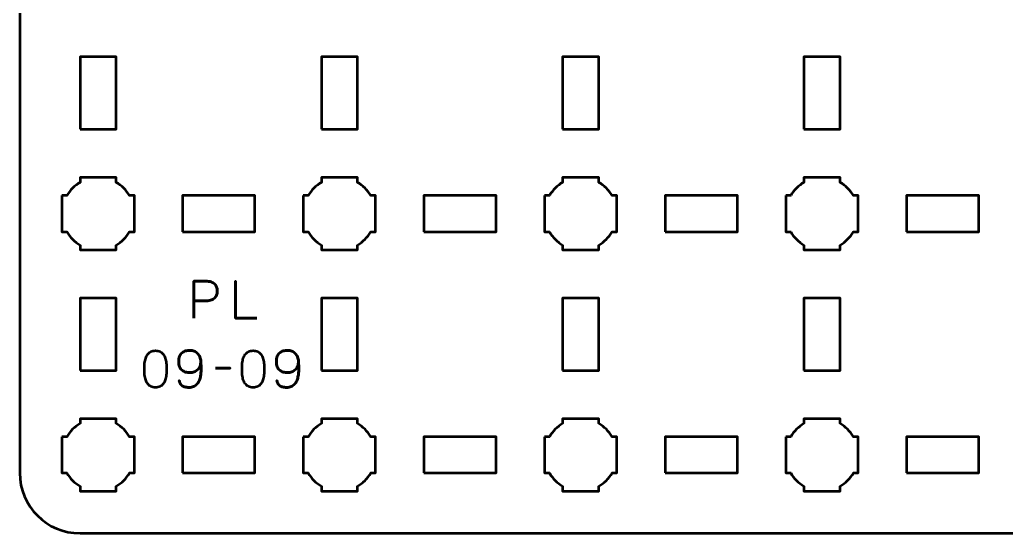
# Model space of a CAD drawing. Header units: centimetres. Extents: x -19.1 to -1.9, y -23.5 to -6.2.
# Drawn here: x -19.15 to -10.97, y -23.5 to -19.24 of the extents above; entities that cross this region are included whole.
import ezdxf

# ---------------------------------------------------------------- set-up
doc = ezdxf.new("R2010")
doc.units = ezdxf.units.CM
doc.header["$MEASUREMENT"] = 0
doc.layers.add('Layer 1', color=7, linetype='Continuous')

msp = doc.modelspace()

# ---------------------------------------------------------------- linework, layer by layer
at = {"layer": 'Layer 1', "lineweight": 53}
for points in [[(-18.65, -20.15), (-18.35, -20.15), (-18.35, -19.55), (-18.65, -19.55), (-18.65, -20.15)], [(-16.65, -20.15), (-16.35, -20.15), (-16.35, -19.55), (-16.65, -19.55), (-16.65, -20.15)], [(-14.65, -20.15), (-14.35, -20.15), (-14.35, -19.55), (-14.65, -19.55), (-14.65, -20.15)], [(-12.65, -20.15), (-12.35, -20.15), (-12.35, -19.55), (-12.65, -19.55), (-12.65, -20.15)], [(-17.8, -21), (-17.2, -21), (-17.2, -20.7), (-17.8, -20.7), (-17.8, -21)], [(-15.8, -21), (-15.2, -21), (-15.2, -20.7), (-15.8, -20.7), (-15.8, -21)], [(-13.8, -21), (-13.2, -21), (-13.2, -20.7), (-13.8, -20.7), (-13.8, -21)], [(-11.8, -21), (-11.2, -21), (-11.2, -20.7), (-11.8, -20.7), (-11.8, -21)], [(-18.65, -22.15), (-18.35, -22.15), (-18.35, -21.55), (-18.65, -21.55), (-18.65, -22.15)], [(-16.65, -22.15), (-16.35, -22.15), (-16.35, -21.55), (-16.65, -21.55), (-16.65, -22.15)], [(-14.65, -22.15), (-14.35, -22.15), (-14.35, -21.55), (-14.65, -21.55), (-14.65, -22.15)], [(-12.65, -22.15), (-12.35, -22.15), (-12.35, -21.55), (-12.65, -21.55), (-12.65, -22.15)], [(-17.8, -23), (-17.2, -23), (-17.2, -22.7), (-17.8, -22.7), (-17.8, -23)], [(-15.8, -23), (-15.2, -23), (-15.2, -22.7), (-15.8, -22.7), (-15.8, -23)], [(-13.8, -23), (-13.2, -23), (-13.2, -22.7), (-13.8, -22.7), (-13.8, -23)], [(-11.8, -23), (-11.2, -23), (-11.2, -22.7), (-11.8, -22.7), (-11.8, -23)]]:
    msp.add_lwpolyline(points, close=True, dxfattribs=at)
for points, knots in [([(-19.15, -23), (-19.15, -23), (-19.15, -6.7), (-19.15, -6.7), (-19.15, -6.7), (-19.15, -6.42391), (-18.92609, -6.2), (-18.65, -6.2), (-18.65, -6.2), (-18.65, -6.2), (-2.35, -6.2), (-2.35, -6.2), (-2.35, -6.2), (-2.07391, -6.2), (-1.85, -6.42391), (-1.85, -6.7), (-1.85, -6.7), (-1.85, -6.7), (-1.85, -23), (-1.85, -23), (-1.85, -23), (-1.85, -23.27609), (-2.07391, -23.5), (-2.35, -23.5), (-2.35, -23.5), (-2.35, -23.5), (-18.65, -23.5), (-18.65, -23.5), (-18.65, -23.5), (-18.92609, -23.5), (-19.15, -23.27609), (-19.15, -23)], [0, 0, 0, 0, 0.125, 0.125, 0.125, 0.125, 0.25, 0.25, 0.25, 0.25, 0.375, 0.375, 0.375, 0.375, 0.5, 0.5, 0.5, 0.5, 0.625, 0.625, 0.625, 0.625, 0.75, 0.75, 0.75, 0.75, 0.875, 0.875, 0.875, 0.875, 1, 1, 1, 1]), ([(-18.8, -20.7), (-18.8, -20.7), (-18.75985, -20.7), (-18.75985, -20.7), (-18.75985, -20.7), (-18.7335, -20.65447), (-18.69553, -20.6165), (-18.65, -20.59015), (-18.65, -20.59015), (-18.65, -20.59015), (-18.65, -20.55), (-18.65, -20.55), (-18.65, -20.55), (-18.65, -20.55), (-18.5, -20.55), (-18.5, -20.55), (-18.5, -20.55), (-18.5, -20.55), (-18.35, -20.55), (-18.35, -20.55), (-18.35, -20.55), (-18.35, -20.55), (-18.35, -20.59015), (-18.35, -20.59015), (-18.35, -20.59015), (-18.30447, -20.6165), (-18.2665, -20.65447), (-18.24015, -20.7), (-18.24015, -20.7), (-18.24015, -20.7), (-18.2, -20.7), (-18.2, -20.7), (-18.2, -20.7), (-18.2, -20.7), (-18.2, -20.85), (-18.2, -20.85), (-18.2, -20.85), (-18.2, -20.85), (-18.2, -21), (-18.2, -21), (-18.2, -21), (-18.2, -21), (-18.24015, -21), (-18.24015, -21), (-18.24015, -21), (-18.2665, -21.04553), (-18.30447, -21.0835), (-18.35, -21.10985), (-18.35, -21.10985), (-18.35, -21.10985), (-18.35, -21.15), (-18.35, -21.15), (-18.35, -21.15), (-18.35, -21.15), (-18.5, -21.15), (-18.5, -21.15), (-18.5, -21.15), (-18.5, -21.15), (-18.65, -21.15), (-18.65, -21.15), (-18.65, -21.15), (-18.65, -21.15), (-18.65, -21.10985), (-18.65, -21.10985), (-18.65, -21.10985), (-18.69553, -21.0835), (-18.7335, -21.04553), (-18.75985, -21), (-18.75985, -21), (-18.75985, -21), (-18.8, -21), (-18.8, -21), (-18.8, -21), (-18.8, -21), (-18.8, -20.85), (-18.8, -20.85), (-18.8, -20.85), (-18.8, -20.85), (-18.8, -20.7), (-18.8, -20.7)], [0, 0, 0, 0, 0.05, 0.05, 0.05, 0.05, 0.1, 0.1, 0.1, 0.1, 0.15, 0.15, 0.15, 0.15, 0.2, 0.2, 0.2, 0.2, 0.25, 0.25, 0.25, 0.25, 0.3, 0.3, 0.3, 0.3, 0.35, 0.35, 0.35, 0.35, 0.4, 0.4, 0.4, 0.4, 0.45, 0.45, 0.45, 0.45, 0.5, 0.5, 0.5, 0.5, 0.55, 0.55, 0.55, 0.55, 0.6, 0.6, 0.6, 0.6, 0.65, 0.65, 0.65, 0.65, 0.7, 0.7, 0.7, 0.7, 0.75, 0.75, 0.75, 0.75, 0.8, 0.8, 0.8, 0.8, 0.85, 0.85, 0.85, 0.85, 0.9, 0.9, 0.9, 0.9, 0.95, 0.95, 0.95, 0.95, 1, 1, 1, 1]), ([(-16.8, -20.7), (-16.8, -20.7), (-16.75985, -20.7), (-16.75985, -20.7), (-16.75985, -20.7), (-16.7335, -20.65447), (-16.69553, -20.6165), (-16.65, -20.59015), (-16.65, -20.59015), (-16.65, -20.59015), (-16.65, -20.55), (-16.65, -20.55), (-16.65, -20.55), (-16.65, -20.55), (-16.5, -20.55), (-16.5, -20.55), (-16.5, -20.55), (-16.5, -20.55), (-16.35, -20.55), (-16.35, -20.55), (-16.35, -20.55), (-16.35, -20.55), (-16.35, -20.59015), (-16.35, -20.59015), (-16.35, -20.59015), (-16.30447, -20.6165), (-16.2665, -20.65447), (-16.24015, -20.7), (-16.24015, -20.7), (-16.24015, -20.7), (-16.2, -20.7), (-16.2, -20.7), (-16.2, -20.7), (-16.2, -20.7), (-16.2, -20.85), (-16.2, -20.85), (-16.2, -20.85), (-16.2, -20.85), (-16.2, -21), (-16.2, -21), (-16.2, -21), (-16.2, -21), (-16.24015, -21), (-16.24015, -21), (-16.24015, -21), (-16.2665, -21.04553), (-16.30447, -21.0835), (-16.35, -21.10985), (-16.35, -21.10985), (-16.35, -21.10985), (-16.35, -21.15), (-16.35, -21.15), (-16.35, -21.15), (-16.35, -21.15), (-16.5, -21.15), (-16.5, -21.15), (-16.5, -21.15), (-16.5, -21.15), (-16.65, -21.15), (-16.65, -21.15), (-16.65, -21.15), (-16.65, -21.15), (-16.65, -21.10985), (-16.65, -21.10985), (-16.65, -21.10985), (-16.69553, -21.0835), (-16.7335, -21.04553), (-16.75985, -21), (-16.75985, -21), (-16.75985, -21), (-16.8, -21), (-16.8, -21), (-16.8, -21), (-16.8, -21), (-16.8, -20.85), (-16.8, -20.85), (-16.8, -20.85), (-16.8, -20.85), (-16.8, -20.7), (-16.8, -20.7)], [0, 0, 0, 0, 0.05, 0.05, 0.05, 0.05, 0.1, 0.1, 0.1, 0.1, 0.15, 0.15, 0.15, 0.15, 0.2, 0.2, 0.2, 0.2, 0.25, 0.25, 0.25, 0.25, 0.3, 0.3, 0.3, 0.3, 0.35, 0.35, 0.35, 0.35, 0.4, 0.4, 0.4, 0.4, 0.45, 0.45, 0.45, 0.45, 0.5, 0.5, 0.5, 0.5, 0.55, 0.55, 0.55, 0.55, 0.6, 0.6, 0.6, 0.6, 0.65, 0.65, 0.65, 0.65, 0.7, 0.7, 0.7, 0.7, 0.75, 0.75, 0.75, 0.75, 0.8, 0.8, 0.8, 0.8, 0.85, 0.85, 0.85, 0.85, 0.9, 0.9, 0.9, 0.9, 0.95, 0.95, 0.95, 0.95, 1, 1, 1, 1]), ([(-14.8, -20.7), (-14.8, -20.7), (-14.75985, -20.7), (-14.75985, -20.7), (-14.75985, -20.7), (-14.7335, -20.65447), (-14.69553, -20.6165), (-14.65, -20.59015), (-14.65, -20.59015), (-14.65, -20.59015), (-14.65, -20.55), (-14.65, -20.55), (-14.65, -20.55), (-14.65, -20.55), (-14.5, -20.55), (-14.5, -20.55), (-14.5, -20.55), (-14.5, -20.55), (-14.35, -20.55), (-14.35, -20.55), (-14.35, -20.55), (-14.35, -20.55), (-14.35, -20.59015), (-14.35, -20.59015), (-14.35, -20.59015), (-14.30447, -20.6165), (-14.2665, -20.65447), (-14.24015, -20.7), (-14.24015, -20.7), (-14.24015, -20.7), (-14.2, -20.7), (-14.2, -20.7), (-14.2, -20.7), (-14.2, -20.7), (-14.2, -20.85), (-14.2, -20.85), (-14.2, -20.85), (-14.2, -20.85), (-14.2, -21), (-14.2, -21), (-14.2, -21), (-14.2, -21), (-14.24015, -21), (-14.24015, -21), (-14.24015, -21), (-14.2665, -21.04553), (-14.30447, -21.0835), (-14.35, -21.10985), (-14.35, -21.10985), (-14.35, -21.10985), (-14.35, -21.15), (-14.35, -21.15), (-14.35, -21.15), (-14.35, -21.15), (-14.5, -21.15), (-14.5, -21.15), (-14.5, -21.15), (-14.5, -21.15), (-14.65, -21.15), (-14.65, -21.15), (-14.65, -21.15), (-14.65, -21.15), (-14.65, -21.10985), (-14.65, -21.10985), (-14.65, -21.10985), (-14.69553, -21.0835), (-14.7335, -21.04553), (-14.75985, -21), (-14.75985, -21), (-14.75985, -21), (-14.8, -21), (-14.8, -21), (-14.8, -21), (-14.8, -21), (-14.8, -20.85), (-14.8, -20.85), (-14.8, -20.85), (-14.8, -20.85), (-14.8, -20.7), (-14.8, -20.7)], [0, 0, 0, 0, 0.05, 0.05, 0.05, 0.05, 0.1, 0.1, 0.1, 0.1, 0.15, 0.15, 0.15, 0.15, 0.2, 0.2, 0.2, 0.2, 0.25, 0.25, 0.25, 0.25, 0.3, 0.3, 0.3, 0.3, 0.35, 0.35, 0.35, 0.35, 0.4, 0.4, 0.4, 0.4, 0.45, 0.45, 0.45, 0.45, 0.5, 0.5, 0.5, 0.5, 0.55, 0.55, 0.55, 0.55, 0.6, 0.6, 0.6, 0.6, 0.65, 0.65, 0.65, 0.65, 0.7, 0.7, 0.7, 0.7, 0.75, 0.75, 0.75, 0.75, 0.8, 0.8, 0.8, 0.8, 0.85, 0.85, 0.85, 0.85, 0.9, 0.9, 0.9, 0.9, 0.95, 0.95, 0.95, 0.95, 1, 1, 1, 1]), ([(-12.8, -20.7), (-12.8, -20.7), (-12.75985, -20.7), (-12.75985, -20.7), (-12.75985, -20.7), (-12.7335, -20.65447), (-12.69553, -20.6165), (-12.65, -20.59015), (-12.65, -20.59015), (-12.65, -20.59015), (-12.65, -20.55), (-12.65, -20.55), (-12.65, -20.55), (-12.65, -20.55), (-12.5, -20.55), (-12.5, -20.55), (-12.5, -20.55), (-12.5, -20.55), (-12.35, -20.55), (-12.35, -20.55), (-12.35, -20.55), (-12.35, -20.55), (-12.35, -20.59015), (-12.35, -20.59015), (-12.35, -20.59015), (-12.30447, -20.6165), (-12.2665, -20.65447), (-12.24015, -20.7), (-12.24015, -20.7), (-12.24015, -20.7), (-12.2, -20.7), (-12.2, -20.7), (-12.2, -20.7), (-12.2, -20.7), (-12.2, -20.85), (-12.2, -20.85), (-12.2, -20.85), (-12.2, -20.85), (-12.2, -21), (-12.2, -21), (-12.2, -21), (-12.2, -21), (-12.24015, -21), (-12.24015, -21), (-12.24015, -21), (-12.2665, -21.04553), (-12.30447, -21.0835), (-12.35, -21.10985), (-12.35, -21.10985), (-12.35, -21.10985), (-12.35, -21.15), (-12.35, -21.15), (-12.35, -21.15), (-12.35, -21.15), (-12.5, -21.15), (-12.5, -21.15), (-12.5, -21.15), (-12.5, -21.15), (-12.65, -21.15), (-12.65, -21.15), (-12.65, -21.15), (-12.65, -21.15), (-12.65, -21.10985), (-12.65, -21.10985), (-12.65, -21.10985), (-12.69553, -21.0835), (-12.7335, -21.04553), (-12.75985, -21), (-12.75985, -21), (-12.75985, -21), (-12.8, -21), (-12.8, -21), (-12.8, -21), (-12.8, -21), (-12.8, -20.85), (-12.8, -20.85), (-12.8, -20.85), (-12.8, -20.85), (-12.8, -20.7), (-12.8, -20.7)], [0, 0, 0, 0, 0.05, 0.05, 0.05, 0.05, 0.1, 0.1, 0.1, 0.1, 0.15, 0.15, 0.15, 0.15, 0.2, 0.2, 0.2, 0.2, 0.25, 0.25, 0.25, 0.25, 0.3, 0.3, 0.3, 0.3, 0.35, 0.35, 0.35, 0.35, 0.4, 0.4, 0.4, 0.4, 0.45, 0.45, 0.45, 0.45, 0.5, 0.5, 0.5, 0.5, 0.55, 0.55, 0.55, 0.55, 0.6, 0.6, 0.6, 0.6, 0.65, 0.65, 0.65, 0.65, 0.7, 0.7, 0.7, 0.7, 0.75, 0.75, 0.75, 0.75, 0.8, 0.8, 0.8, 0.8, 0.85, 0.85, 0.85, 0.85, 0.9, 0.9, 0.9, 0.9, 0.95, 0.95, 0.95, 0.95, 1, 1, 1, 1]), ([(-18.8, -22.7), (-18.8, -22.7), (-18.75985, -22.7), (-18.75985, -22.7), (-18.75985, -22.7), (-18.7335, -22.65447), (-18.69553, -22.6165), (-18.65, -22.59015), (-18.65, -22.59015), (-18.65, -22.59015), (-18.65, -22.55), (-18.65, -22.55), (-18.65, -22.55), (-18.65, -22.55), (-18.5, -22.55), (-18.5, -22.55), (-18.5, -22.55), (-18.5, -22.55), (-18.35, -22.55), (-18.35, -22.55), (-18.35, -22.55), (-18.35, -22.55), (-18.35, -22.59015), (-18.35, -22.59015), (-18.35, -22.59015), (-18.30447, -22.6165), (-18.2665, -22.65447), (-18.24015, -22.7), (-18.24015, -22.7), (-18.24015, -22.7), (-18.2, -22.7), (-18.2, -22.7), (-18.2, -22.7), (-18.2, -22.7), (-18.2, -22.85), (-18.2, -22.85), (-18.2, -22.85), (-18.2, -22.85), (-18.2, -23), (-18.2, -23), (-18.2, -23), (-18.2, -23), (-18.24015, -23), (-18.24015, -23), (-18.24015, -23), (-18.2665, -23.04553), (-18.30447, -23.0835), (-18.35, -23.10985), (-18.35, -23.10985), (-18.35, -23.10985), (-18.35, -23.15), (-18.35, -23.15), (-18.35, -23.15), (-18.35, -23.15), (-18.5, -23.15), (-18.5, -23.15), (-18.5, -23.15), (-18.5, -23.15), (-18.65, -23.15), (-18.65, -23.15), (-18.65, -23.15), (-18.65, -23.15), (-18.65, -23.10985), (-18.65, -23.10985), (-18.65, -23.10985), (-18.69553, -23.0835), (-18.7335, -23.04553), (-18.75985, -23), (-18.75985, -23), (-18.75985, -23), (-18.8, -23), (-18.8, -23), (-18.8, -23), (-18.8, -23), (-18.8, -22.85), (-18.8, -22.85), (-18.8, -22.85), (-18.8, -22.85), (-18.8, -22.7), (-18.8, -22.7)], [0, 0, 0, 0, 0.05, 0.05, 0.05, 0.05, 0.1, 0.1, 0.1, 0.1, 0.15, 0.15, 0.15, 0.15, 0.2, 0.2, 0.2, 0.2, 0.25, 0.25, 0.25, 0.25, 0.3, 0.3, 0.3, 0.3, 0.35, 0.35, 0.35, 0.35, 0.4, 0.4, 0.4, 0.4, 0.45, 0.45, 0.45, 0.45, 0.5, 0.5, 0.5, 0.5, 0.55, 0.55, 0.55, 0.55, 0.6, 0.6, 0.6, 0.6, 0.65, 0.65, 0.65, 0.65, 0.7, 0.7, 0.7, 0.7, 0.75, 0.75, 0.75, 0.75, 0.8, 0.8, 0.8, 0.8, 0.85, 0.85, 0.85, 0.85, 0.9, 0.9, 0.9, 0.9, 0.95, 0.95, 0.95, 0.95, 1, 1, 1, 1]), ([(-16.8, -22.7), (-16.8, -22.7), (-16.75985, -22.7), (-16.75985, -22.7), (-16.75985, -22.7), (-16.7335, -22.65447), (-16.69553, -22.6165), (-16.65, -22.59015), (-16.65, -22.59015), (-16.65, -22.59015), (-16.65, -22.55), (-16.65, -22.55), (-16.65, -22.55), (-16.65, -22.55), (-16.5, -22.55), (-16.5, -22.55), (-16.5, -22.55), (-16.5, -22.55), (-16.35, -22.55), (-16.35, -22.55), (-16.35, -22.55), (-16.35, -22.55), (-16.35, -22.59015), (-16.35, -22.59015), (-16.35, -22.59015), (-16.30447, -22.6165), (-16.2665, -22.65447), (-16.24015, -22.7), (-16.24015, -22.7), (-16.24015, -22.7), (-16.2, -22.7), (-16.2, -22.7), (-16.2, -22.7), (-16.2, -22.7), (-16.2, -22.85), (-16.2, -22.85), (-16.2, -22.85), (-16.2, -22.85), (-16.2, -23), (-16.2, -23), (-16.2, -23), (-16.2, -23), (-16.24015, -23), (-16.24015, -23), (-16.24015, -23), (-16.2665, -23.04553), (-16.30447, -23.0835), (-16.35, -23.10985), (-16.35, -23.10985), (-16.35, -23.10985), (-16.35, -23.15), (-16.35, -23.15), (-16.35, -23.15), (-16.35, -23.15), (-16.5, -23.15), (-16.5, -23.15), (-16.5, -23.15), (-16.5, -23.15), (-16.65, -23.15), (-16.65, -23.15), (-16.65, -23.15), (-16.65, -23.15), (-16.65, -23.10985), (-16.65, -23.10985), (-16.65, -23.10985), (-16.69553, -23.0835), (-16.7335, -23.04553), (-16.75985, -23), (-16.75985, -23), (-16.75985, -23), (-16.8, -23), (-16.8, -23), (-16.8, -23), (-16.8, -23), (-16.8, -22.85), (-16.8, -22.85), (-16.8, -22.85), (-16.8, -22.85), (-16.8, -22.7), (-16.8, -22.7)], [0, 0, 0, 0, 0.05, 0.05, 0.05, 0.05, 0.1, 0.1, 0.1, 0.1, 0.15, 0.15, 0.15, 0.15, 0.2, 0.2, 0.2, 0.2, 0.25, 0.25, 0.25, 0.25, 0.3, 0.3, 0.3, 0.3, 0.35, 0.35, 0.35, 0.35, 0.4, 0.4, 0.4, 0.4, 0.45, 0.45, 0.45, 0.45, 0.5, 0.5, 0.5, 0.5, 0.55, 0.55, 0.55, 0.55, 0.6, 0.6, 0.6, 0.6, 0.65, 0.65, 0.65, 0.65, 0.7, 0.7, 0.7, 0.7, 0.75, 0.75, 0.75, 0.75, 0.8, 0.8, 0.8, 0.8, 0.85, 0.85, 0.85, 0.85, 0.9, 0.9, 0.9, 0.9, 0.95, 0.95, 0.95, 0.95, 1, 1, 1, 1]), ([(-14.8, -22.7), (-14.8, -22.7), (-14.75985, -22.7), (-14.75985, -22.7), (-14.75985, -22.7), (-14.7335, -22.65447), (-14.69553, -22.6165), (-14.65, -22.59015), (-14.65, -22.59015), (-14.65, -22.59015), (-14.65, -22.55), (-14.65, -22.55), (-14.65, -22.55), (-14.65, -22.55), (-14.5, -22.55), (-14.5, -22.55), (-14.5, -22.55), (-14.5, -22.55), (-14.35, -22.55), (-14.35, -22.55), (-14.35, -22.55), (-14.35, -22.55), (-14.35, -22.59015), (-14.35, -22.59015), (-14.35, -22.59015), (-14.30447, -22.6165), (-14.2665, -22.65447), (-14.24015, -22.7), (-14.24015, -22.7), (-14.24015, -22.7), (-14.2, -22.7), (-14.2, -22.7), (-14.2, -22.7), (-14.2, -22.7), (-14.2, -22.85), (-14.2, -22.85), (-14.2, -22.85), (-14.2, -22.85), (-14.2, -23), (-14.2, -23), (-14.2, -23), (-14.2, -23), (-14.24015, -23), (-14.24015, -23), (-14.24015, -23), (-14.2665, -23.04553), (-14.30447, -23.0835), (-14.35, -23.10985), (-14.35, -23.10985), (-14.35, -23.10985), (-14.35, -23.15), (-14.35, -23.15), (-14.35, -23.15), (-14.35, -23.15), (-14.5, -23.15), (-14.5, -23.15), (-14.5, -23.15), (-14.5, -23.15), (-14.65, -23.15), (-14.65, -23.15), (-14.65, -23.15), (-14.65, -23.15), (-14.65, -23.10985), (-14.65, -23.10985), (-14.65, -23.10985), (-14.69553, -23.0835), (-14.7335, -23.04553), (-14.75985, -23), (-14.75985, -23), (-14.75985, -23), (-14.8, -23), (-14.8, -23), (-14.8, -23), (-14.8, -23), (-14.8, -22.85), (-14.8, -22.85), (-14.8, -22.85), (-14.8, -22.85), (-14.8, -22.7), (-14.8, -22.7)], [0, 0, 0, 0, 0.05, 0.05, 0.05, 0.05, 0.1, 0.1, 0.1, 0.1, 0.15, 0.15, 0.15, 0.15, 0.2, 0.2, 0.2, 0.2, 0.25, 0.25, 0.25, 0.25, 0.3, 0.3, 0.3, 0.3, 0.35, 0.35, 0.35, 0.35, 0.4, 0.4, 0.4, 0.4, 0.45, 0.45, 0.45, 0.45, 0.5, 0.5, 0.5, 0.5, 0.55, 0.55, 0.55, 0.55, 0.6, 0.6, 0.6, 0.6, 0.65, 0.65, 0.65, 0.65, 0.7, 0.7, 0.7, 0.7, 0.75, 0.75, 0.75, 0.75, 0.8, 0.8, 0.8, 0.8, 0.85, 0.85, 0.85, 0.85, 0.9, 0.9, 0.9, 0.9, 0.95, 0.95, 0.95, 0.95, 1, 1, 1, 1]), ([(-12.8, -22.7), (-12.8, -22.7), (-12.75985, -22.7), (-12.75985, -22.7), (-12.75985, -22.7), (-12.7335, -22.65447), (-12.69553, -22.6165), (-12.65, -22.59015), (-12.65, -22.59015), (-12.65, -22.59015), (-12.65, -22.55), (-12.65, -22.55), (-12.65, -22.55), (-12.65, -22.55), (-12.5, -22.55), (-12.5, -22.55), (-12.5, -22.55), (-12.5, -22.55), (-12.35, -22.55), (-12.35, -22.55), (-12.35, -22.55), (-12.35, -22.55), (-12.35, -22.59015), (-12.35, -22.59015), (-12.35, -22.59015), (-12.30447, -22.6165), (-12.2665, -22.65447), (-12.24015, -22.7), (-12.24015, -22.7), (-12.24015, -22.7), (-12.2, -22.7), (-12.2, -22.7), (-12.2, -22.7), (-12.2, -22.7), (-12.2, -22.85), (-12.2, -22.85), (-12.2, -22.85), (-12.2, -22.85), (-12.2, -23), (-12.2, -23), (-12.2, -23), (-12.2, -23), (-12.24015, -23), (-12.24015, -23), (-12.24015, -23), (-12.2665, -23.04553), (-12.30447, -23.0835), (-12.35, -23.10985), (-12.35, -23.10985), (-12.35, -23.10985), (-12.35, -23.15), (-12.35, -23.15), (-12.35, -23.15), (-12.35, -23.15), (-12.5, -23.15), (-12.5, -23.15), (-12.5, -23.15), (-12.5, -23.15), (-12.65, -23.15), (-12.65, -23.15), (-12.65, -23.15), (-12.65, -23.15), (-12.65, -23.10985), (-12.65, -23.10985), (-12.65, -23.10985), (-12.69553, -23.0835), (-12.7335, -23.04553), (-12.75985, -23), (-12.75985, -23), (-12.75985, -23), (-12.8, -23), (-12.8, -23), (-12.8, -23), (-12.8, -23), (-12.8, -22.85), (-12.8, -22.85), (-12.8, -22.85), (-12.8, -22.85), (-12.8, -22.7), (-12.8, -22.7)], [0, 0, 0, 0, 0.05, 0.05, 0.05, 0.05, 0.1, 0.1, 0.1, 0.1, 0.15, 0.15, 0.15, 0.15, 0.2, 0.2, 0.2, 0.2, 0.25, 0.25, 0.25, 0.25, 0.3, 0.3, 0.3, 0.3, 0.35, 0.35, 0.35, 0.35, 0.4, 0.4, 0.4, 0.4, 0.45, 0.45, 0.45, 0.45, 0.5, 0.5, 0.5, 0.5, 0.55, 0.55, 0.55, 0.55, 0.6, 0.6, 0.6, 0.6, 0.65, 0.65, 0.65, 0.65, 0.7, 0.7, 0.7, 0.7, 0.75, 0.75, 0.75, 0.75, 0.8, 0.8, 0.8, 0.8, 0.85, 0.85, 0.85, 0.85, 0.9, 0.9, 0.9, 0.9, 0.95, 0.95, 0.95, 0.95, 1, 1, 1, 1])]:
    msp.add_open_spline(points, degree=3, knots=knots, dxfattribs=at)
at = {"layer": 'Layer 1', "color": 5, "lineweight": 53}
for points, knots in [([(-17.70813, -21.71494), (-17.70813, -21.71494), (-17.70813, -21.40972), (-17.70813, -21.40972), (-17.70813, -21.40972), (-17.70813, -21.40972), (-17.61076, -21.40972), (-17.61076, -21.40972), (-17.61076, -21.40972), (-17.59129, -21.40979), (-17.57528, -21.41198), (-17.56265, -21.41621), (-17.56265, -21.41621), (-17.55009, -21.42037), (-17.54021, -21.42616), (-17.53308, -21.4335), (-17.53308, -21.4335), (-17.52596, -21.44076), (-17.52088, -21.44909), (-17.51777, -21.45847), (-17.51777, -21.45847), (-17.51474, -21.46786), (-17.51298, -21.47766), (-17.51255, -21.48804), (-17.51255, -21.48804), (-17.51206, -21.49841), (-17.51326, -21.50857), (-17.51608, -21.51844), (-17.51608, -21.51844), (-17.51897, -21.52832), (-17.52384, -21.53728), (-17.53083, -21.54533), (-17.53083, -21.54533), (-17.53774, -21.55337), (-17.54712, -21.55979), (-17.55891, -21.56452), (-17.55891, -21.56452), (-17.57069, -21.56931), (-17.58529, -21.57171), (-17.60272, -21.57185), (-17.60272, -21.57185), (-17.60272, -21.57185), (-17.70813, -21.57185), (-17.70813, -21.57185), (-17.70813, -21.57185), (-17.70813, -21.57185), (-17.60272, -21.57185), (-17.60272, -21.57185), (-17.60272, -21.57185), (-17.58565, -21.57171), (-17.57118, -21.56931), (-17.55947, -21.56452), (-17.55947, -21.56452), (-17.54769, -21.55979), (-17.5383, -21.55337), (-17.53125, -21.54533), (-17.53125, -21.54533), (-17.52426, -21.53728), (-17.51925, -21.52832), (-17.51629, -21.51844), (-17.51629, -21.51844), (-17.51333, -21.50857), (-17.51206, -21.49841), (-17.51255, -21.48804), (-17.51255, -21.48804), (-17.51298, -21.47766), (-17.51474, -21.46786), (-17.51791, -21.45847), (-17.51791, -21.45847), (-17.52102, -21.44909), (-17.52624, -21.44076), (-17.53337, -21.4335), (-17.53337, -21.4335), (-17.54056, -21.42616), (-17.55044, -21.42037), (-17.563, -21.41621), (-17.563, -21.41621), (-17.57563, -21.41198), (-17.5915, -21.40979), (-17.61076, -21.40972), (-17.61076, -21.40972), (-17.61076, -21.40972), (-17.70813, -21.40972), (-17.70813, -21.40972), (-17.70813, -21.40972), (-17.70813, -21.40972), (-17.70813, -21.71494), (-17.70813, -21.71494)], [0, 0, 0, 0, 0.0454545, 0.0454545, 0.0454545, 0.0454545, 0.0909091, 0.0909091, 0.0909091, 0.0909091, 0.1363636, 0.1363636, 0.1363636, 0.1363636, 0.1818182, 0.1818182, 0.1818182, 0.1818182, 0.2272727, 0.2272727, 0.2272727, 0.2272727, 0.2727273, 0.2727273, 0.2727273, 0.2727273, 0.3181818, 0.3181818, 0.3181818, 0.3181818, 0.3636364, 0.3636364, 0.3636364, 0.3636364, 0.4090909, 0.4090909, 0.4090909, 0.4090909, 0.4545455, 0.4545455, 0.4545455, 0.4545455, 0.5, 0.5, 0.5, 0.5, 0.5454545, 0.5454545, 0.5454545, 0.5454545, 0.5909091, 0.5909091, 0.5909091, 0.5909091, 0.6363636, 0.6363636, 0.6363636, 0.6363636, 0.6818182, 0.6818182, 0.6818182, 0.6818182, 0.7272727, 0.7272727, 0.7272727, 0.7272727, 0.7727273, 0.7727273, 0.7727273, 0.7727273, 0.8181818, 0.8181818, 0.8181818, 0.8181818, 0.8636364, 0.8636364, 0.8636364, 0.8636364, 0.9090909, 0.9090909, 0.9090909, 0.9090909, 0.9545455, 0.9545455, 0.9545455, 0.9545455, 1, 1, 1, 1]), ([(-17.18363, -21.71494), (-17.18363, -21.71494), (-17.36185, -21.71494), (-17.36185, -21.71494), (-17.36185, -21.71494), (-17.36185, -21.71494), (-17.36185, -21.40972), (-17.36185, -21.40972), (-17.36185, -21.40972), (-17.36185, -21.40972), (-17.36185, -21.71494), (-17.36185, -21.71494), (-17.36185, -21.71494), (-17.36185, -21.71494), (-17.18363, -21.71494), (-17.18363, -21.71494)], [0, 0, 0, 0, 0.25, 0.25, 0.25, 0.25, 0.5, 0.5, 0.5, 0.5, 0.75, 0.75, 0.75, 0.75, 1, 1, 1, 1]), ([(-18.02478, -22.29025), (-18.00997, -22.29018), (-17.9972, -22.28757), (-17.98654, -22.28249), (-17.98654, -22.28249), (-17.97596, -22.27741), (-17.96714, -22.27014), (-17.96009, -22.2609), (-17.96009, -22.2609), (-17.9531, -22.25159), (-17.9476, -22.24058), (-17.94351, -22.22788), (-17.94351, -22.22788), (-17.93948, -22.21518), (-17.93659, -22.20128), (-17.93497, -22.18604), (-17.93497, -22.18604), (-17.93327, -22.1708), (-17.93243, -22.15478), (-17.9325, -22.13785), (-17.9325, -22.13785), (-17.93243, -22.12099), (-17.93327, -22.10497), (-17.93497, -22.0898), (-17.93497, -22.0898), (-17.93659, -22.07463), (-17.93948, -22.06066), (-17.94351, -22.04796), (-17.94351, -22.04796), (-17.9476, -22.03533), (-17.9531, -22.02433), (-17.96009, -22.01494), (-17.96009, -22.01494), (-17.96714, -22.00563), (-17.97596, -21.99836), (-17.98654, -21.99328), (-17.98654, -21.99328), (-17.9972, -21.98813), (-18.00997, -21.98552), (-18.02478, -21.98545), (-18.02478, -21.98545), (-18.0396, -21.98552), (-18.05237, -21.98813), (-18.06303, -21.99328), (-18.06303, -21.99328), (-18.07361, -21.99836), (-18.08243, -22.00563), (-18.08948, -22.01494), (-18.08948, -22.01494), (-18.09647, -22.02433), (-18.10197, -22.03533), (-18.10606, -22.04796), (-18.10606, -22.04796), (-18.11009, -22.06066), (-18.11298, -22.07463), (-18.1146, -22.0898), (-18.1146, -22.0898), (-18.11629, -22.10497), (-18.11714, -22.12099), (-18.11707, -22.13785), (-18.11707, -22.13785), (-18.11714, -22.15478), (-18.11629, -22.1708), (-18.1146, -22.18604), (-18.1146, -22.18604), (-18.11298, -22.20128), (-18.11009, -22.21518), (-18.10606, -22.22788), (-18.10606, -22.22788), (-18.10197, -22.24058), (-18.09647, -22.25159), (-18.08948, -22.2609), (-18.08948, -22.2609), (-18.08243, -22.27014), (-18.07361, -22.27741), (-18.06303, -22.28249), (-18.06303, -22.28249), (-18.05237, -22.28757), (-18.0396, -22.29018), (-18.02478, -22.29025)], [0, 0, 0, 0, 0.05, 0.05, 0.05, 0.05, 0.1, 0.1, 0.1, 0.1, 0.15, 0.15, 0.15, 0.15, 0.2, 0.2, 0.2, 0.2, 0.25, 0.25, 0.25, 0.25, 0.3, 0.3, 0.3, 0.3, 0.35, 0.35, 0.35, 0.35, 0.4, 0.4, 0.4, 0.4, 0.45, 0.45, 0.45, 0.45, 0.5, 0.5, 0.5, 0.5, 0.55, 0.55, 0.55, 0.55, 0.6, 0.6, 0.6, 0.6, 0.65, 0.65, 0.65, 0.65, 0.7, 0.7, 0.7, 0.7, 0.75, 0.75, 0.75, 0.75, 0.8, 0.8, 0.8, 0.8, 0.85, 0.85, 0.85, 0.85, 0.9, 0.9, 0.9, 0.9, 0.95, 0.95, 0.95, 0.95, 1, 1, 1, 1]), ([(-18.02478, -22.29025), (-18.00997, -22.29018), (-17.9972, -22.28757), (-17.98654, -22.28249), (-17.98654, -22.28249), (-17.97596, -22.27741), (-17.96714, -22.27014), (-17.96009, -22.2609), (-17.96009, -22.2609), (-17.9531, -22.25159), (-17.9476, -22.24058), (-17.94351, -22.22788), (-17.94351, -22.22788), (-17.93948, -22.21518), (-17.93659, -22.20128), (-17.93497, -22.18604), (-17.93497, -22.18604), (-17.93327, -22.1708), (-17.93243, -22.15478), (-17.9325, -22.13785), (-17.9325, -22.13785), (-17.93243, -22.12099), (-17.93327, -22.10497), (-17.93497, -22.0898), (-17.93497, -22.0898), (-17.93659, -22.07463), (-17.93948, -22.06066), (-17.94351, -22.04796), (-17.94351, -22.04796), (-17.9476, -22.03533), (-17.9531, -22.02433), (-17.96009, -22.01494), (-17.96009, -22.01494), (-17.96714, -22.00563), (-17.97596, -21.99836), (-17.98654, -21.99328), (-17.98654, -21.99328), (-17.9972, -21.98813), (-18.00997, -21.98552), (-18.02478, -21.98545), (-18.02478, -21.98545), (-18.0396, -21.98552), (-18.05237, -21.98813), (-18.06303, -21.99328), (-18.06303, -21.99328), (-18.07361, -21.99836), (-18.08243, -22.00563), (-18.08948, -22.01494), (-18.08948, -22.01494), (-18.09647, -22.02433), (-18.10197, -22.03533), (-18.10606, -22.04796), (-18.10606, -22.04796), (-18.11009, -22.06066), (-18.11298, -22.07463), (-18.1146, -22.0898), (-18.1146, -22.0898), (-18.11629, -22.10497), (-18.11714, -22.12099), (-18.11707, -22.13785), (-18.11707, -22.13785), (-18.11714, -22.15478), (-18.11629, -22.1708), (-18.1146, -22.18604), (-18.1146, -22.18604), (-18.11298, -22.20128), (-18.11009, -22.21518), (-18.10606, -22.22788), (-18.10606, -22.22788), (-18.10197, -22.24058), (-18.09647, -22.25159), (-18.08948, -22.2609), (-18.08948, -22.2609), (-18.08243, -22.27014), (-18.07361, -22.27741), (-18.06303, -22.28249), (-18.06303, -22.28249), (-18.05237, -22.28757), (-18.0396, -22.29018), (-18.02478, -22.29025)], [0, 0, 0, 0, 0.05, 0.05, 0.05, 0.05, 0.1, 0.1, 0.1, 0.1, 0.15, 0.15, 0.15, 0.15, 0.2, 0.2, 0.2, 0.2, 0.25, 0.25, 0.25, 0.25, 0.3, 0.3, 0.3, 0.3, 0.35, 0.35, 0.35, 0.35, 0.4, 0.4, 0.4, 0.4, 0.45, 0.45, 0.45, 0.45, 0.5, 0.5, 0.5, 0.5, 0.55, 0.55, 0.55, 0.55, 0.6, 0.6, 0.6, 0.6, 0.65, 0.65, 0.65, 0.65, 0.7, 0.7, 0.7, 0.7, 0.75, 0.75, 0.75, 0.75, 0.8, 0.8, 0.8, 0.8, 0.85, 0.85, 0.85, 0.85, 0.9, 0.9, 0.9, 0.9, 0.95, 0.95, 0.95, 0.95, 1, 1, 1, 1]), ([(-17.64887, -22.07562), (-17.64894, -22.08952), (-17.65127, -22.10215), (-17.65578, -22.11344), (-17.65578, -22.11344), (-17.6603, -22.12473), (-17.66658, -22.13446), (-17.67476, -22.14258), (-17.67476, -22.14258), (-17.68288, -22.15069), (-17.6924, -22.1569), (-17.70334, -22.16128), (-17.70334, -22.16128), (-17.71427, -22.16565), (-17.7262, -22.16784), (-17.73904, -22.16791), (-17.73904, -22.16791), (-17.75195, -22.16798), (-17.76401, -22.16636), (-17.77523, -22.16311), (-17.77523, -22.16311), (-17.78645, -22.15986), (-17.79626, -22.15464), (-17.8048, -22.14745), (-17.8048, -22.14745), (-17.81333, -22.14032), (-17.82003, -22.1308), (-17.82483, -22.11894), (-17.82483, -22.11894), (-17.82963, -22.10716), (-17.8321, -22.0927), (-17.83217, -22.07562), (-17.83217, -22.07562), (-17.8321, -22.05862), (-17.82963, -22.04422), (-17.82483, -22.03244), (-17.82483, -22.03244), (-17.82003, -22.02066), (-17.81333, -22.01113), (-17.8048, -22.00394), (-17.8048, -22.00394), (-17.79626, -21.99667), (-17.78645, -21.99145), (-17.77523, -21.9882), (-17.77523, -21.9882), (-17.76401, -21.98489), (-17.75195, -21.98327), (-17.73904, -21.98334), (-17.73904, -21.98334), (-17.7262, -21.98341), (-17.71434, -21.98559), (-17.70355, -21.99004), (-17.70355, -21.99004), (-17.69282, -21.99441), (-17.68337, -22.00069), (-17.6754, -22.00881), (-17.6754, -22.00881), (-17.66735, -22.01699), (-17.66107, -22.02673), (-17.65649, -22.03802), (-17.65649, -22.03802), (-17.6519, -22.04923), (-17.64936, -22.06179), (-17.64887, -22.07562), (-17.64887, -22.07562), (-17.64859, -22.08261), (-17.64816, -22.091), (-17.64767, -22.10074), (-17.64767, -22.10074), (-17.6471, -22.11055), (-17.64682, -22.12113), (-17.64675, -22.13256), (-17.64675, -22.13256), (-17.64661, -22.14399), (-17.64703, -22.15577), (-17.64788, -22.16791), (-17.64788, -22.16791), (-17.6488, -22.18004), (-17.65049, -22.19197), (-17.65296, -22.20375), (-17.65296, -22.20375), (-17.6555, -22.21553), (-17.6591, -22.22661), (-17.66376, -22.23698), (-17.66376, -22.23698), (-17.66841, -22.24735), (-17.67448, -22.25652), (-17.68196, -22.2645), (-17.68196, -22.2645), (-17.68944, -22.27247), (-17.69861, -22.27875), (-17.7094, -22.28334), (-17.7094, -22.28334), (-17.72027, -22.28785), (-17.73311, -22.29018), (-17.74793, -22.29025), (-17.74793, -22.29025), (-17.76077, -22.29018), (-17.77163, -22.28891), (-17.78067, -22.28637), (-17.78067, -22.28637), (-17.7897, -22.2839), (-17.7971, -22.28058), (-17.80303, -22.27642), (-17.80303, -22.27642), (-17.80889, -22.27226), (-17.81354, -22.26767), (-17.81693, -22.26273), (-17.81693, -22.26273), (-17.82032, -22.25772), (-17.82286, -22.25279), (-17.82441, -22.24778), (-17.82441, -22.24778), (-17.82603, -22.24277), (-17.82709, -22.23818), (-17.82751, -22.23395), (-17.82751, -22.23395), (-17.82709, -22.23818), (-17.82603, -22.24277), (-17.82441, -22.24778), (-17.82441, -22.24778), (-17.82286, -22.25279), (-17.82032, -22.25772), (-17.81693, -22.26273), (-17.81693, -22.26273), (-17.81354, -22.26767), (-17.80889, -22.27226), (-17.80303, -22.27642), (-17.80303, -22.27642), (-17.7971, -22.28058), (-17.7897, -22.2839), (-17.78067, -22.28637), (-17.78067, -22.28637), (-17.77163, -22.28891), (-17.76077, -22.29018), (-17.74793, -22.29025), (-17.74793, -22.29025), (-17.73311, -22.29018), (-17.72027, -22.28785), (-17.7094, -22.28334), (-17.7094, -22.28334), (-17.69861, -22.27875), (-17.68944, -22.27247), (-17.68196, -22.2645), (-17.68196, -22.2645), (-17.67448, -22.25652), (-17.66841, -22.24735), (-17.66376, -22.23698), (-17.66376, -22.23698), (-17.6591, -22.22661), (-17.6555, -22.21553), (-17.65296, -22.20375), (-17.65296, -22.20375), (-17.65049, -22.19197), (-17.6488, -22.18004), (-17.64788, -22.16791), (-17.64788, -22.16791), (-17.64703, -22.15577), (-17.64661, -22.14399), (-17.64675, -22.13256), (-17.64675, -22.13256), (-17.64682, -22.12113), (-17.6471, -22.11055), (-17.64767, -22.10074), (-17.64767, -22.10074), (-17.64816, -22.091), (-17.64859, -22.08261), (-17.64887, -22.07562), (-17.64887, -22.07562), (-17.64936, -22.06179), (-17.6519, -22.04923), (-17.65649, -22.03802), (-17.65649, -22.03802), (-17.66107, -22.02673), (-17.66735, -22.01699), (-17.6754, -22.00881), (-17.6754, -22.00881), (-17.68337, -22.00069), (-17.69282, -21.99441), (-17.70355, -21.99004), (-17.70355, -21.99004), (-17.71434, -21.98559), (-17.7262, -21.98341), (-17.73904, -21.98334), (-17.73904, -21.98334), (-17.75195, -21.98327), (-17.76401, -21.98489), (-17.77523, -21.9882), (-17.77523, -21.9882), (-17.78645, -21.99145), (-17.79626, -21.99667), (-17.8048, -22.00394), (-17.8048, -22.00394), (-17.81333, -22.01113), (-17.82003, -22.02066), (-17.82483, -22.03244), (-17.82483, -22.03244), (-17.82963, -22.04422), (-17.8321, -22.05862), (-17.83217, -22.07562), (-17.83217, -22.07562), (-17.8321, -22.0927), (-17.82963, -22.10716), (-17.82483, -22.11894), (-17.82483, -22.11894), (-17.82003, -22.1308), (-17.81333, -22.14032), (-17.8048, -22.14745), (-17.8048, -22.14745), (-17.79626, -22.15464), (-17.78645, -22.15986), (-17.77523, -22.16311), (-17.77523, -22.16311), (-17.76401, -22.16636), (-17.75195, -22.16798), (-17.73904, -22.16791), (-17.73904, -22.16791), (-17.7262, -22.16784), (-17.71427, -22.16565), (-17.70334, -22.16128), (-17.70334, -22.16128), (-17.6924, -22.1569), (-17.68288, -22.15069), (-17.67476, -22.14258), (-17.67476, -22.14258), (-17.66658, -22.13446), (-17.6603, -22.12473), (-17.65578, -22.11344), (-17.65578, -22.11344), (-17.65127, -22.10215), (-17.64894, -22.08952), (-17.64887, -22.07562)], [0, 0, 0, 0, 0.0172414, 0.0172414, 0.0172414, 0.0172414, 0.0344828, 0.0344828, 0.0344828, 0.0344828, 0.0517241, 0.0517241, 0.0517241, 0.0517241, 0.0689655, 0.0689655, 0.0689655, 0.0689655, 0.0862069, 0.0862069, 0.0862069, 0.0862069, 0.1034483, 0.1034483, 0.1034483, 0.1034483, 0.1206897, 0.1206897, 0.1206897, 0.1206897, 0.137931, 0.137931, 0.137931, 0.137931, 0.1551724, 0.1551724, 0.1551724, 0.1551724, 0.1724138, 0.1724138, 0.1724138, 0.1724138, 0.1896552, 0.1896552, 0.1896552, 0.1896552, 0.2068966, 0.2068966, 0.2068966, 0.2068966, 0.2241379, 0.2241379, 0.2241379, 0.2241379, 0.2413793, 0.2413793, 0.2413793, 0.2413793, 0.2586207, 0.2586207, 0.2586207, 0.2586207, 0.2758621, 0.2758621, 0.2758621, 0.2758621, 0.2931034, 0.2931034, 0.2931034, 0.2931034, 0.3103448, 0.3103448, 0.3103448, 0.3103448, 0.3275862, 0.3275862, 0.3275862, 0.3275862, 0.3448276, 0.3448276, 0.3448276, 0.3448276, 0.362069, 0.362069, 0.362069, 0.362069, 0.3793103, 0.3793103, 0.3793103, 0.3793103, 0.3965517, 0.3965517, 0.3965517, 0.3965517, 0.4137931, 0.4137931, 0.4137931, 0.4137931, 0.4310345, 0.4310345, 0.4310345, 0.4310345, 0.4482759, 0.4482759, 0.4482759, 0.4482759, 0.4655172, 0.4655172, 0.4655172, 0.4655172, 0.4827586, 0.4827586, 0.4827586, 0.4827586, 0.5, 0.5, 0.5, 0.5, 0.5172414, 0.5172414, 0.5172414, 0.5172414, 0.5344828, 0.5344828, 0.5344828, 0.5344828, 0.5517241, 0.5517241, 0.5517241, 0.5517241, 0.5689655, 0.5689655, 0.5689655, 0.5689655, 0.5862069, 0.5862069, 0.5862069, 0.5862069, 0.6034483, 0.6034483, 0.6034483, 0.6034483, 0.6206897, 0.6206897, 0.6206897, 0.6206897, 0.637931, 0.637931, 0.637931, 0.637931, 0.6551724, 0.6551724, 0.6551724, 0.6551724, 0.6724138, 0.6724138, 0.6724138, 0.6724138, 0.6896552, 0.6896552, 0.6896552, 0.6896552, 0.7068966, 0.7068966, 0.7068966, 0.7068966, 0.7241379, 0.7241379, 0.7241379, 0.7241379, 0.7413793, 0.7413793, 0.7413793, 0.7413793, 0.7586207, 0.7586207, 0.7586207, 0.7586207, 0.7758621, 0.7758621, 0.7758621, 0.7758621, 0.7931034, 0.7931034, 0.7931034, 0.7931034, 0.8103448, 0.8103448, 0.8103448, 0.8103448, 0.8275862, 0.8275862, 0.8275862, 0.8275862, 0.8448276, 0.8448276, 0.8448276, 0.8448276, 0.862069, 0.862069, 0.862069, 0.862069, 0.8793103, 0.8793103, 0.8793103, 0.8793103, 0.8965517, 0.8965517, 0.8965517, 0.8965517, 0.9137931, 0.9137931, 0.9137931, 0.9137931, 0.9310345, 0.9310345, 0.9310345, 0.9310345, 0.9482759, 0.9482759, 0.9482759, 0.9482759, 0.9655172, 0.9655172, 0.9655172, 0.9655172, 0.9827586, 0.9827586, 0.9827586, 0.9827586, 1, 1, 1, 1]), ([(-17.21538, -22.29025), (-17.20057, -22.29018), (-17.1878, -22.28757), (-17.17714, -22.28249), (-17.17714, -22.28249), (-17.16656, -22.27741), (-17.15774, -22.27014), (-17.15069, -22.2609), (-17.15069, -22.2609), (-17.1437, -22.25159), (-17.1382, -22.24058), (-17.13411, -22.22788), (-17.13411, -22.22788), (-17.13008, -22.21518), (-17.12719, -22.20128), (-17.12557, -22.18604), (-17.12557, -22.18604), (-17.12387, -22.1708), (-17.12303, -22.15478), (-17.1231, -22.13785), (-17.1231, -22.13785), (-17.12303, -22.12099), (-17.12387, -22.10497), (-17.12557, -22.0898), (-17.12557, -22.0898), (-17.12719, -22.07463), (-17.13008, -22.06066), (-17.13411, -22.04796), (-17.13411, -22.04796), (-17.1382, -22.03533), (-17.1437, -22.02433), (-17.15069, -22.01494), (-17.15069, -22.01494), (-17.15774, -22.00563), (-17.16656, -21.99836), (-17.17714, -21.99328), (-17.17714, -21.99328), (-17.1878, -21.98813), (-17.20057, -21.98552), (-17.21538, -21.98545), (-17.21538, -21.98545), (-17.2302, -21.98552), (-17.24297, -21.98813), (-17.25363, -21.99328), (-17.25363, -21.99328), (-17.26421, -21.99836), (-17.27303, -22.00563), (-17.28008, -22.01494), (-17.28008, -22.01494), (-17.28707, -22.02433), (-17.29257, -22.03533), (-17.29666, -22.04796), (-17.29666, -22.04796), (-17.30069, -22.06066), (-17.30358, -22.07463), (-17.3052, -22.0898), (-17.3052, -22.0898), (-17.30689, -22.10497), (-17.30774, -22.12099), (-17.30767, -22.13785), (-17.30767, -22.13785), (-17.30774, -22.15478), (-17.30689, -22.1708), (-17.3052, -22.18604), (-17.3052, -22.18604), (-17.30358, -22.20128), (-17.30069, -22.21518), (-17.29666, -22.22788), (-17.29666, -22.22788), (-17.29257, -22.24058), (-17.28707, -22.25159), (-17.28008, -22.2609), (-17.28008, -22.2609), (-17.27303, -22.27014), (-17.26421, -22.27741), (-17.25363, -22.28249), (-17.25363, -22.28249), (-17.24297, -22.28757), (-17.2302, -22.29018), (-17.21538, -22.29025)], [0, 0, 0, 0, 0.05, 0.05, 0.05, 0.05, 0.1, 0.1, 0.1, 0.1, 0.15, 0.15, 0.15, 0.15, 0.2, 0.2, 0.2, 0.2, 0.25, 0.25, 0.25, 0.25, 0.3, 0.3, 0.3, 0.3, 0.35, 0.35, 0.35, 0.35, 0.4, 0.4, 0.4, 0.4, 0.45, 0.45, 0.45, 0.45, 0.5, 0.5, 0.5, 0.5, 0.55, 0.55, 0.55, 0.55, 0.6, 0.6, 0.6, 0.6, 0.65, 0.65, 0.65, 0.65, 0.7, 0.7, 0.7, 0.7, 0.75, 0.75, 0.75, 0.75, 0.8, 0.8, 0.8, 0.8, 0.85, 0.85, 0.85, 0.85, 0.9, 0.9, 0.9, 0.9, 0.95, 0.95, 0.95, 0.95, 1, 1, 1, 1]), ([(-17.21538, -22.29025), (-17.20057, -22.29018), (-17.1878, -22.28757), (-17.17714, -22.28249), (-17.17714, -22.28249), (-17.16656, -22.27741), (-17.15774, -22.27014), (-17.15069, -22.2609), (-17.15069, -22.2609), (-17.1437, -22.25159), (-17.1382, -22.24058), (-17.13411, -22.22788), (-17.13411, -22.22788), (-17.13008, -22.21518), (-17.12719, -22.20128), (-17.12557, -22.18604), (-17.12557, -22.18604), (-17.12387, -22.1708), (-17.12303, -22.15478), (-17.1231, -22.13785), (-17.1231, -22.13785), (-17.12303, -22.12099), (-17.12387, -22.10497), (-17.12557, -22.0898), (-17.12557, -22.0898), (-17.12719, -22.07463), (-17.13008, -22.06066), (-17.13411, -22.04796), (-17.13411, -22.04796), (-17.1382, -22.03533), (-17.1437, -22.02433), (-17.15069, -22.01494), (-17.15069, -22.01494), (-17.15774, -22.00563), (-17.16656, -21.99836), (-17.17714, -21.99328), (-17.17714, -21.99328), (-17.1878, -21.98813), (-17.20057, -21.98552), (-17.21538, -21.98545), (-17.21538, -21.98545), (-17.2302, -21.98552), (-17.24297, -21.98813), (-17.25363, -21.99328), (-17.25363, -21.99328), (-17.26421, -21.99836), (-17.27303, -22.00563), (-17.28008, -22.01494), (-17.28008, -22.01494), (-17.28707, -22.02433), (-17.29257, -22.03533), (-17.29666, -22.04796), (-17.29666, -22.04796), (-17.30069, -22.06066), (-17.30358, -22.07463), (-17.3052, -22.0898), (-17.3052, -22.0898), (-17.30689, -22.10497), (-17.30774, -22.12099), (-17.30767, -22.13785), (-17.30767, -22.13785), (-17.30774, -22.15478), (-17.30689, -22.1708), (-17.3052, -22.18604), (-17.3052, -22.18604), (-17.30358, -22.20128), (-17.30069, -22.21518), (-17.29666, -22.22788), (-17.29666, -22.22788), (-17.29257, -22.24058), (-17.28707, -22.25159), (-17.28008, -22.2609), (-17.28008, -22.2609), (-17.27303, -22.27014), (-17.26421, -22.27741), (-17.25363, -22.28249), (-17.25363, -22.28249), (-17.24297, -22.28757), (-17.2302, -22.29018), (-17.21538, -22.29025)], [0, 0, 0, 0, 0.05, 0.05, 0.05, 0.05, 0.1, 0.1, 0.1, 0.1, 0.15, 0.15, 0.15, 0.15, 0.2, 0.2, 0.2, 0.2, 0.25, 0.25, 0.25, 0.25, 0.3, 0.3, 0.3, 0.3, 0.35, 0.35, 0.35, 0.35, 0.4, 0.4, 0.4, 0.4, 0.45, 0.45, 0.45, 0.45, 0.5, 0.5, 0.5, 0.5, 0.55, 0.55, 0.55, 0.55, 0.6, 0.6, 0.6, 0.6, 0.65, 0.65, 0.65, 0.65, 0.7, 0.7, 0.7, 0.7, 0.75, 0.75, 0.75, 0.75, 0.8, 0.8, 0.8, 0.8, 0.85, 0.85, 0.85, 0.85, 0.9, 0.9, 0.9, 0.9, 0.95, 0.95, 0.95, 0.95, 1, 1, 1, 1]), ([(-16.83947, -22.07562), (-16.83954, -22.08952), (-16.84187, -22.10215), (-16.84638, -22.11344), (-16.84638, -22.11344), (-16.8509, -22.12473), (-16.85718, -22.13446), (-16.86536, -22.14258), (-16.86536, -22.14258), (-16.87348, -22.15069), (-16.883, -22.1569), (-16.89394, -22.16128), (-16.89394, -22.16128), (-16.90487, -22.16565), (-16.9168, -22.16784), (-16.92964, -22.16791), (-16.92964, -22.16791), (-16.94255, -22.16798), (-16.95461, -22.16636), (-16.96583, -22.16311), (-16.96583, -22.16311), (-16.97705, -22.15986), (-16.98686, -22.15464), (-16.9954, -22.14745), (-16.9954, -22.14745), (-17.00393, -22.14032), (-17.01063, -22.1308), (-17.01543, -22.11894), (-17.01543, -22.11894), (-17.02023, -22.10716), (-17.0227, -22.0927), (-17.02277, -22.07562), (-17.02277, -22.07562), (-17.0227, -22.05862), (-17.02023, -22.04422), (-17.01543, -22.03244), (-17.01543, -22.03244), (-17.01063, -22.02066), (-17.00393, -22.01113), (-16.9954, -22.00394), (-16.9954, -22.00394), (-16.98686, -21.99667), (-16.97705, -21.99145), (-16.96583, -21.9882), (-16.96583, -21.9882), (-16.95461, -21.98489), (-16.94255, -21.98327), (-16.92964, -21.98334), (-16.92964, -21.98334), (-16.9168, -21.98341), (-16.90494, -21.98559), (-16.89415, -21.99004), (-16.89415, -21.99004), (-16.88342, -21.99441), (-16.87397, -22.00069), (-16.866, -22.00881), (-16.866, -22.00881), (-16.85795, -22.01699), (-16.85167, -22.02673), (-16.84709, -22.03802), (-16.84709, -22.03802), (-16.8425, -22.04923), (-16.83996, -22.06179), (-16.83947, -22.07562), (-16.83947, -22.07562), (-16.83919, -22.08261), (-16.83876, -22.091), (-16.83827, -22.10074), (-16.83827, -22.10074), (-16.8377, -22.11055), (-16.83742, -22.12113), (-16.83735, -22.13256), (-16.83735, -22.13256), (-16.83721, -22.14399), (-16.83763, -22.15577), (-16.83848, -22.16791), (-16.83848, -22.16791), (-16.8394, -22.18004), (-16.84109, -22.19197), (-16.84356, -22.20375), (-16.84356, -22.20375), (-16.8461, -22.21553), (-16.8497, -22.22661), (-16.85436, -22.23698), (-16.85436, -22.23698), (-16.85901, -22.24735), (-16.86508, -22.25652), (-16.87256, -22.2645), (-16.87256, -22.2645), (-16.88004, -22.27247), (-16.88921, -22.27875), (-16.9, -22.28334), (-16.9, -22.28334), (-16.91087, -22.28785), (-16.92371, -22.29018), (-16.93853, -22.29025), (-16.93853, -22.29025), (-16.95137, -22.29018), (-16.96223, -22.28891), (-16.97127, -22.28637), (-16.97127, -22.28637), (-16.9803, -22.2839), (-16.9877, -22.28058), (-16.99363, -22.27642), (-16.99363, -22.27642), (-16.99949, -22.27226), (-17.00414, -22.26767), (-17.00753, -22.26273), (-17.00753, -22.26273), (-17.01092, -22.25772), (-17.01346, -22.25279), (-17.01501, -22.24778), (-17.01501, -22.24778), (-17.01663, -22.24277), (-17.01769, -22.23818), (-17.01811, -22.23395), (-17.01811, -22.23395), (-17.01769, -22.23818), (-17.01663, -22.24277), (-17.01501, -22.24778), (-17.01501, -22.24778), (-17.01346, -22.25279), (-17.01092, -22.25772), (-17.00753, -22.26273), (-17.00753, -22.26273), (-17.00414, -22.26767), (-16.99949, -22.27226), (-16.99363, -22.27642), (-16.99363, -22.27642), (-16.9877, -22.28058), (-16.9803, -22.2839), (-16.97127, -22.28637), (-16.97127, -22.28637), (-16.96223, -22.28891), (-16.95137, -22.29018), (-16.93853, -22.29025), (-16.93853, -22.29025), (-16.92371, -22.29018), (-16.91087, -22.28785), (-16.9, -22.28334), (-16.9, -22.28334), (-16.88921, -22.27875), (-16.88004, -22.27247), (-16.87256, -22.2645), (-16.87256, -22.2645), (-16.86508, -22.25652), (-16.85901, -22.24735), (-16.85436, -22.23698), (-16.85436, -22.23698), (-16.8497, -22.22661), (-16.8461, -22.21553), (-16.84356, -22.20375), (-16.84356, -22.20375), (-16.84109, -22.19197), (-16.8394, -22.18004), (-16.83848, -22.16791), (-16.83848, -22.16791), (-16.83763, -22.15577), (-16.83721, -22.14399), (-16.83735, -22.13256), (-16.83735, -22.13256), (-16.83742, -22.12113), (-16.8377, -22.11055), (-16.83827, -22.10074), (-16.83827, -22.10074), (-16.83876, -22.091), (-16.83919, -22.08261), (-16.83947, -22.07562), (-16.83947, -22.07562), (-16.83996, -22.06179), (-16.8425, -22.04923), (-16.84709, -22.03802), (-16.84709, -22.03802), (-16.85167, -22.02673), (-16.85795, -22.01699), (-16.866, -22.00881), (-16.866, -22.00881), (-16.87397, -22.00069), (-16.88342, -21.99441), (-16.89415, -21.99004), (-16.89415, -21.99004), (-16.90494, -21.98559), (-16.9168, -21.98341), (-16.92964, -21.98334), (-16.92964, -21.98334), (-16.94255, -21.98327), (-16.95461, -21.98489), (-16.96583, -21.9882), (-16.96583, -21.9882), (-16.97705, -21.99145), (-16.98686, -21.99667), (-16.9954, -22.00394), (-16.9954, -22.00394), (-17.00393, -22.01113), (-17.01063, -22.02066), (-17.01543, -22.03244), (-17.01543, -22.03244), (-17.02023, -22.04422), (-17.0227, -22.05862), (-17.02277, -22.07562), (-17.02277, -22.07562), (-17.0227, -22.0927), (-17.02023, -22.10716), (-17.01543, -22.11894), (-17.01543, -22.11894), (-17.01063, -22.1308), (-17.00393, -22.14032), (-16.9954, -22.14745), (-16.9954, -22.14745), (-16.98686, -22.15464), (-16.97705, -22.15986), (-16.96583, -22.16311), (-16.96583, -22.16311), (-16.95461, -22.16636), (-16.94255, -22.16798), (-16.92964, -22.16791), (-16.92964, -22.16791), (-16.9168, -22.16784), (-16.90487, -22.16565), (-16.89394, -22.16128), (-16.89394, -22.16128), (-16.883, -22.1569), (-16.87348, -22.15069), (-16.86536, -22.14258), (-16.86536, -22.14258), (-16.85718, -22.13446), (-16.8509, -22.12473), (-16.84638, -22.11344), (-16.84638, -22.11344), (-16.84187, -22.10215), (-16.83954, -22.08952), (-16.83947, -22.07562)], [0, 0, 0, 0, 0.0172414, 0.0172414, 0.0172414, 0.0172414, 0.0344828, 0.0344828, 0.0344828, 0.0344828, 0.0517241, 0.0517241, 0.0517241, 0.0517241, 0.0689655, 0.0689655, 0.0689655, 0.0689655, 0.0862069, 0.0862069, 0.0862069, 0.0862069, 0.1034483, 0.1034483, 0.1034483, 0.1034483, 0.1206897, 0.1206897, 0.1206897, 0.1206897, 0.137931, 0.137931, 0.137931, 0.137931, 0.1551724, 0.1551724, 0.1551724, 0.1551724, 0.1724138, 0.1724138, 0.1724138, 0.1724138, 0.1896552, 0.1896552, 0.1896552, 0.1896552, 0.2068966, 0.2068966, 0.2068966, 0.2068966, 0.2241379, 0.2241379, 0.2241379, 0.2241379, 0.2413793, 0.2413793, 0.2413793, 0.2413793, 0.2586207, 0.2586207, 0.2586207, 0.2586207, 0.2758621, 0.2758621, 0.2758621, 0.2758621, 0.2931034, 0.2931034, 0.2931034, 0.2931034, 0.3103448, 0.3103448, 0.3103448, 0.3103448, 0.3275862, 0.3275862, 0.3275862, 0.3275862, 0.3448276, 0.3448276, 0.3448276, 0.3448276, 0.362069, 0.362069, 0.362069, 0.362069, 0.3793103, 0.3793103, 0.3793103, 0.3793103, 0.3965517, 0.3965517, 0.3965517, 0.3965517, 0.4137931, 0.4137931, 0.4137931, 0.4137931, 0.4310345, 0.4310345, 0.4310345, 0.4310345, 0.4482759, 0.4482759, 0.4482759, 0.4482759, 0.4655172, 0.4655172, 0.4655172, 0.4655172, 0.4827586, 0.4827586, 0.4827586, 0.4827586, 0.5, 0.5, 0.5, 0.5, 0.5172414, 0.5172414, 0.5172414, 0.5172414, 0.5344828, 0.5344828, 0.5344828, 0.5344828, 0.5517241, 0.5517241, 0.5517241, 0.5517241, 0.5689655, 0.5689655, 0.5689655, 0.5689655, 0.5862069, 0.5862069, 0.5862069, 0.5862069, 0.6034483, 0.6034483, 0.6034483, 0.6034483, 0.6206897, 0.6206897, 0.6206897, 0.6206897, 0.637931, 0.637931, 0.637931, 0.637931, 0.6551724, 0.6551724, 0.6551724, 0.6551724, 0.6724138, 0.6724138, 0.6724138, 0.6724138, 0.6896552, 0.6896552, 0.6896552, 0.6896552, 0.7068966, 0.7068966, 0.7068966, 0.7068966, 0.7241379, 0.7241379, 0.7241379, 0.7241379, 0.7413793, 0.7413793, 0.7413793, 0.7413793, 0.7586207, 0.7586207, 0.7586207, 0.7586207, 0.7758621, 0.7758621, 0.7758621, 0.7758621, 0.7931034, 0.7931034, 0.7931034, 0.7931034, 0.8103448, 0.8103448, 0.8103448, 0.8103448, 0.8275862, 0.8275862, 0.8275862, 0.8275862, 0.8448276, 0.8448276, 0.8448276, 0.8448276, 0.862069, 0.862069, 0.862069, 0.862069, 0.8793103, 0.8793103, 0.8793103, 0.8793103, 0.8965517, 0.8965517, 0.8965517, 0.8965517, 0.9137931, 0.9137931, 0.9137931, 0.9137931, 0.9310345, 0.9310345, 0.9310345, 0.9310345, 0.9482759, 0.9482759, 0.9482759, 0.9482759, 0.9655172, 0.9655172, 0.9655172, 0.9655172, 0.9827586, 0.9827586, 0.9827586, 0.9827586, 1, 1, 1, 1]), ([(-17.5278, -22.13065), (-17.5278, -22.13065), (-17.40461, -22.13065), (-17.40461, -22.13065), (-17.40461, -22.13065), (-17.40461, -22.13065), (-17.5278, -22.13065), (-17.5278, -22.13065)], [0, 0, 0, 0, 0.5, 0.5, 0.5, 0.5, 1, 1, 1, 1])]:
    msp.add_open_spline(points, degree=3, knots=knots, dxfattribs=at)

doc.saveas('drawing.dxf')
